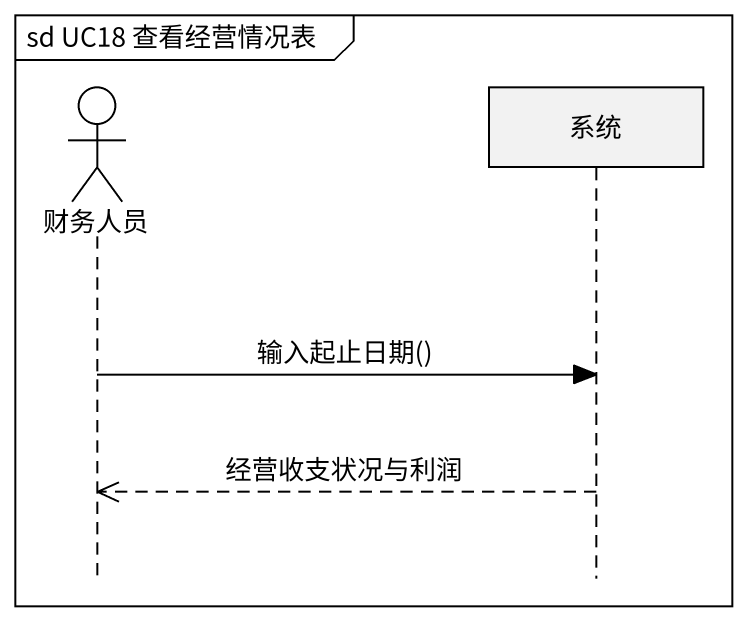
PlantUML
@startuml
mainframe sd UC18 查看经营情况表
hide footbox
actor 财务人员
participant 系统

财务人员 -> 系统 : 输入起止日期()
系统 -->> 财务人员 : 经营收支状况与利润
@enduml
